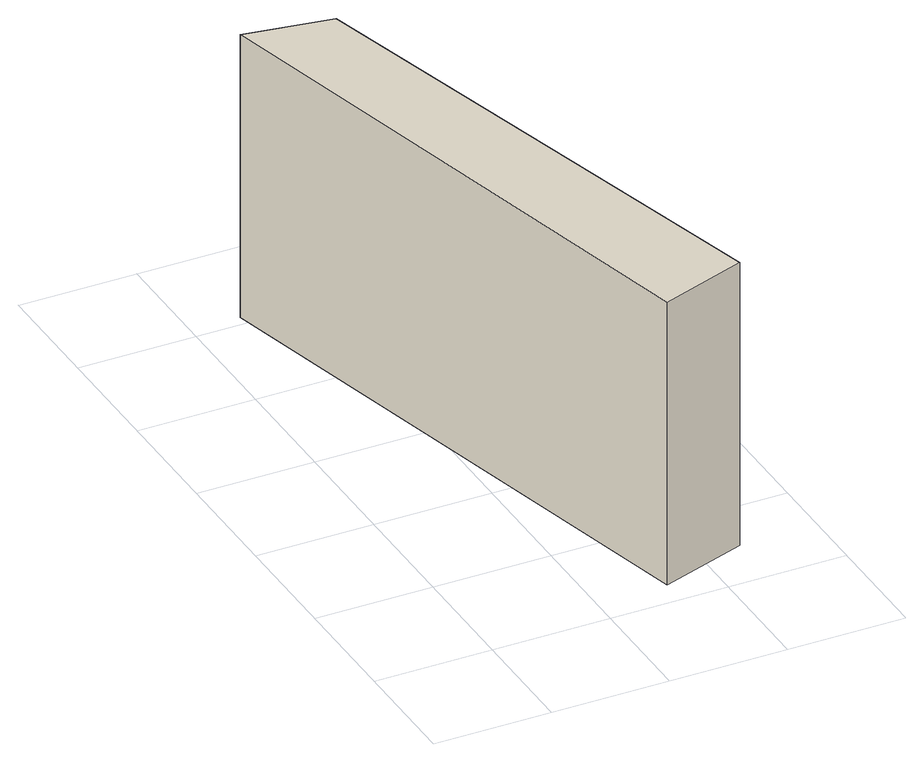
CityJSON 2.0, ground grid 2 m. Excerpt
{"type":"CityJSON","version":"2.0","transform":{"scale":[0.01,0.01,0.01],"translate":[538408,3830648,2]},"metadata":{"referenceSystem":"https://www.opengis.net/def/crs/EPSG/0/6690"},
"CityObjects":{
"building1":{"type":"Building","attributes":{"計測周辺長":22.39,"1/2500図郭":92,"区名":"住之江区","町丁目名称":"南港南５丁目","街区番号":4,"class":"3003","usage":"431","measuredHeight":5.1,"storeysAboveGround":1,"BuildingDetailAttribute.buildingRoofEdgeArea":14.34,"BuildingDetailAttribute.buildingStructureType":"603","BuildingDetailAttribute.buildingStructureOrgType":"3","BuildingDetailAttribute.detailedUsage":"1720","BuildingDetailAttribute.specifiedBuildingCoverageRate":0.6,"BuildingDetailAttribute.surveyYear":2017,"BuildingTsunamiRiskAttribute.description":"1","BuildingTsunamiRiskAttribute.rank":"2","BuildingTsunamiRiskAttribute.depth":0.61,"BuildingHighTideRiskAttribute.description":"1","BuildingHighTideRiskAttribute.rank":"2","BuildingHighTideRiskAttribute.depth":2,"BuildingIDAttribute.prefecture":"27","BuildingIDAttribute.city":"27125"},"geometry":[{"type":"Solid","lod":"1","boundaries":[[[[0,1,2,3]],[[2,4,5,3]],[[1,6,4,2]],[[0,7,6,1]],[[3,5,7,0]],[[4,6,7,5]]]]}]}
},
"vertices":[
[85,1019,84],[235,995,84],[469,98,84],[320,46,84],[469,98,589],[320,46,589],[235,995,589],[85,1019,589]
]}
